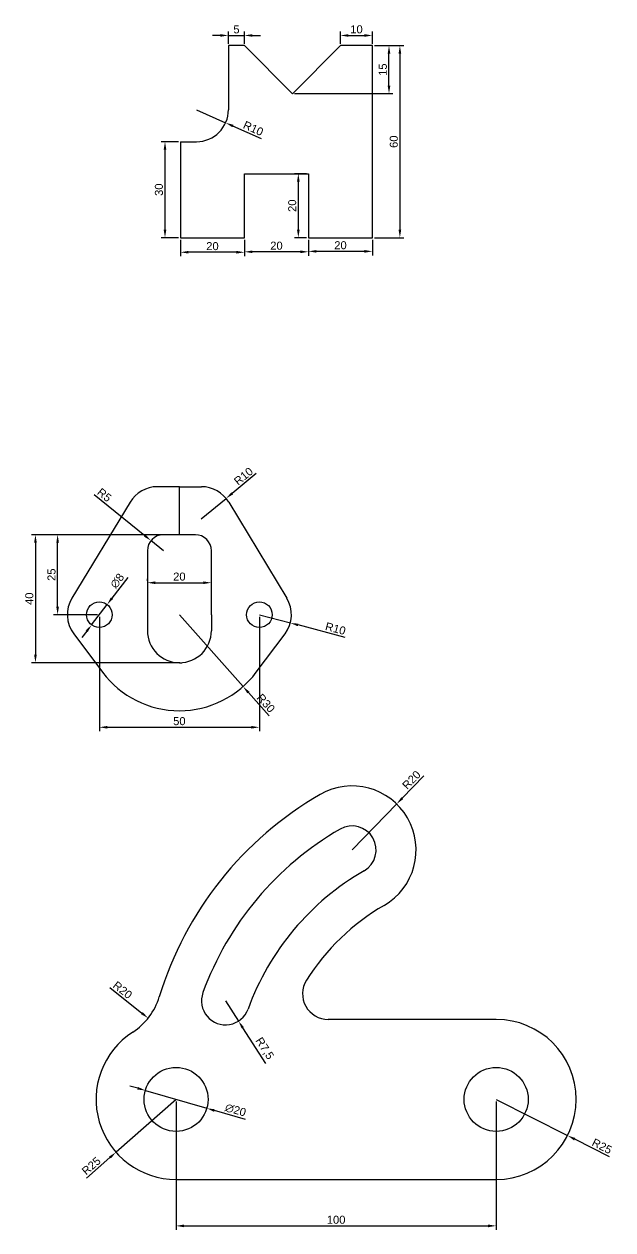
# Model space of a CAD drawing. Header units: millimetres. Extents: x 2742 to 3251, y 847 to 2358.
# Drawn here: x 3015.3 to 3199.2, y 1966.9 to 2343.6 of the extents above; entities that cross this region are included whole.
import ezdxf

# ---------------------------------------------------------------- set-up
doc = ezdxf.new("R2010")
doc.units = ezdxf.units.MM
doc.layers.add('ölçülendirme', color=2, linetype='Continuous', lineweight=15)
doc.styles.get("Standard").update_dxf_attribs({"font": 'arial.ttf'})
doc.dimstyles.new('ISO-25', dxfattribs={"dimtxt": 2.5, "dimasz": 2.5, "dimexe": 1.25, "dimexo": 0.625, "dimtad": 1, "dimtxsty": 'Standard', "dimcen": 2.5, "dimadec": 0, "dimazin": 0, "dimtfac": 1, "dimtmove": 0, "dimatfit": 3, "dimfxl": 1, "dimarcsym": 0})

# ---------------------------------------------------------------- blocks, each defined once
blk = doc.blocks.new('*D176')
at = {"layer": 'Defpoints', "color": 0, "transparency": 16777216}
for p in [(3084.14, 2340.07), (3079.14, 2336.88), (3084.14, 2336.88)]:
    blk.add_point(p, dxfattribs=at)
at = {"layer": 'ölçülendirme', "color": 0, "lineweight": -2, "transparency": 16777216}
for p, q in [((3076.64, 2340.07), (3074.14, 2340.07)), ((3079.14, 2337.5), (3079.14, 2341.32)), ((3079.14, 2340.07), (3084.14, 2340.07)), ((3084.14, 2337.5), (3084.14, 2341.32)), ((3086.64, 2340.07), (3089.14, 2340.07))]:
    blk.add_line(p, q, dxfattribs=at)
at = {"layer": 'ölçülendirme', "color": 0, "transparency": 16777216}
for points in [[(3076.64, 2340.48), (3076.64, 2339.65), (3079.14, 2340.07)], [(3086.64, 2340.48), (3086.64, 2339.65), (3084.14, 2340.07)]]:
    blk.add_solid(points, dxfattribs=at)
at = {"layer": 'ölçülendirme', "color": 0, "transparency": 16777216, "insert": (3081.64, 2341.96), "char_height": 2.5, "attachment_point": 5}
blk.add_mtext('5', dxfattribs=at)
blk = doc.blocks.new('*D177')
at = {"layer": 'Defpoints', "color": 0, "transparency": 16777216}
for p in [(3124.14, 2340.07), (3114.14, 2336.88), (3124.14, 2336.88)]:
    blk.add_point(p, dxfattribs=at)
at = {"layer": 'ölçülendirme', "color": 0, "lineweight": -2, "transparency": 16777216}
for p, q in [((3114.14, 2337.5), (3114.14, 2341.32)), ((3116.64, 2340.07), (3121.64, 2340.07)), ((3124.14, 2337.5), (3124.14, 2341.32))]:
    blk.add_line(p, q, dxfattribs=at)
at = {"layer": 'ölçülendirme', "color": 0, "transparency": 16777216}
for points in [[(3116.64, 2340.48), (3116.64, 2339.65), (3114.14, 2340.07)], [(3121.64, 2340.48), (3121.64, 2339.65), (3124.14, 2340.07)]]:
    blk.add_solid(points, dxfattribs=at)
at = {"layer": 'ölçülendirme', "color": 0, "transparency": 16777216, "insert": (3119.14, 2341.97), "char_height": 2.5, "attachment_point": 5}
blk.add_mtext('10', dxfattribs=at)
blk = doc.blocks.new('*D178')
at = {"layer": 'Defpoints', "color": 0, "transparency": 16777216}
for p in [(3124.14, 2336.88), (3129.3, 2336.88), (3099.14, 2321.88)]:
    blk.add_point(p, dxfattribs=at)
at = {"layer": 'ölçülendirme', "color": 0, "lineweight": -2, "transparency": 16777216}
for p, q in [((3124.77, 2336.88), (3130.55, 2336.88)), ((3129.3, 2324.38), (3129.3, 2334.38)), ((3099.77, 2321.88), (3130.55, 2321.88))]:
    blk.add_line(p, q, dxfattribs=at)
at = {"layer": 'ölçülendirme', "color": 0, "transparency": 16777216}
for points in [[(3128.88, 2334.38), (3129.71, 2334.38), (3129.3, 2336.88)], [(3128.88, 2324.38), (3129.71, 2324.38), (3129.3, 2321.88)]]:
    blk.add_solid(points, dxfattribs=at)
at = {"layer": 'ölçülendirme', "color": 0, "transparency": 16777216, "insert": (3127.39, 2329.38), "char_height": 2.5, "attachment_point": 5, "rotation": 90}
blk.add_mtext('15', dxfattribs=at)
blk = doc.blocks.new('*D179')
at = {"layer": 'Defpoints', "color": 0, "transparency": 16777216}
for p in [(3124.14, 2336.88), (3124.14, 2276.88), (3132.7, 2276.88)]:
    blk.add_point(p, dxfattribs=at)
at = {"layer": 'ölçülendirme', "color": 0, "lineweight": -2, "transparency": 16777216}
for p, q in [((3124.77, 2336.88), (3133.95, 2336.88)), ((3132.7, 2334.38), (3132.7, 2279.38)), ((3124.77, 2276.88), (3133.95, 2276.88))]:
    blk.add_line(p, q, dxfattribs=at)
at = {"layer": 'ölçülendirme', "color": 0, "transparency": 16777216}
for points in [[(3132.28, 2334.38), (3133.12, 2334.38), (3132.7, 2336.88)], [(3132.28, 2279.38), (3133.12, 2279.38), (3132.7, 2276.88)]]:
    blk.add_solid(points, dxfattribs=at)
at = {"layer": 'ölçülendirme', "color": 0, "transparency": 16777216, "insert": (3130.8, 2306.88), "char_height": 2.5, "attachment_point": 5, "rotation": 90}
blk.add_mtext('60', dxfattribs=at)
blk = doc.blocks.new('*D180')
at = {"layer": 'Defpoints', "color": 0, "transparency": 16777216}
for p in [(3104.14, 2276.88), (3124.14, 2276.88), (3104.14, 2272.61)]:
    blk.add_point(p, dxfattribs=at)
at = {"layer": 'ölçülendirme', "color": 0, "lineweight": -2, "transparency": 16777216}
for p, q in [((3104.14, 2276.25), (3104.14, 2271.36)), ((3124.14, 2276.25), (3124.14, 2271.36)), ((3121.64, 2272.61), (3106.64, 2272.61))]:
    blk.add_line(p, q, dxfattribs=at)
at = {"layer": 'ölçülendirme', "color": 0, "transparency": 16777216}
for points in [[(3106.64, 2273.02), (3106.64, 2272.19), (3104.14, 2272.61)], [(3121.64, 2273.02), (3121.64, 2272.19), (3124.14, 2272.61)]]:
    blk.add_solid(points, dxfattribs=at)
at = {"layer": 'ölçülendirme', "color": 0, "transparency": 16777216, "insert": (3114.14, 2274.51), "char_height": 2.5, "attachment_point": 5}
blk.add_mtext('20', dxfattribs=at)
blk = doc.blocks.new('*D181')
at = {"layer": 'Defpoints', "color": 0, "transparency": 16777216}
for p in [(3100.98, 2296.88), (3104.14, 2296.88), (3104.14, 2276.88)]:
    blk.add_point(p, dxfattribs=at)
at = {"layer": 'ölçülendirme', "color": 0, "lineweight": -2, "transparency": 16777216}
for p, q in [((3103.52, 2296.88), (3099.73, 2296.88)), ((3100.98, 2279.38), (3100.98, 2294.38)), ((3103.52, 2276.88), (3099.73, 2276.88))]:
    blk.add_line(p, q, dxfattribs=at)
at = {"layer": 'ölçülendirme', "color": 0, "transparency": 16777216}
for points in [[(3100.56, 2294.38), (3101.4, 2294.38), (3100.98, 2296.88)], [(3100.56, 2279.38), (3101.4, 2279.38), (3100.98, 2276.88)]]:
    blk.add_solid(points, dxfattribs=at)
at = {"layer": 'ölçülendirme', "color": 0, "transparency": 16777216, "insert": (3099.08, 2286.88), "char_height": 2.5, "attachment_point": 5, "rotation": 90}
blk.add_mtext('20', dxfattribs=at)
blk = doc.blocks.new('*D182')
at = {"layer": 'Defpoints', "color": 0, "transparency": 16777216}
for p in [(3084.14, 2276.88), (3104.14, 2276.88), (3084.14, 2272.47)]:
    blk.add_point(p, dxfattribs=at)
at = {"layer": 'ölçülendirme', "color": 0, "lineweight": -2, "transparency": 16777216}
for p, q in [((3084.14, 2276.25), (3084.14, 2271.22)), ((3104.14, 2276.25), (3104.14, 2271.22)), ((3101.64, 2272.47), (3086.64, 2272.47))]:
    blk.add_line(p, q, dxfattribs=at)
at = {"layer": 'ölçülendirme', "color": 0, "transparency": 16777216}
for points in [[(3086.64, 2272.89), (3086.64, 2272.05), (3084.14, 2272.47)], [(3101.64, 2272.89), (3101.64, 2272.05), (3104.14, 2272.47)]]:
    blk.add_solid(points, dxfattribs=at)
at = {"layer": 'ölçülendirme', "color": 0, "transparency": 16777216, "insert": (3094.14, 2274.37), "char_height": 2.5, "attachment_point": 5}
blk.add_mtext('20', dxfattribs=at)
blk = doc.blocks.new('*D183')
at = {"layer": 'Defpoints', "color": 0, "transparency": 16777216}
for p in [(3064.14, 2276.88), (3084.14, 2276.88), (3064.14, 2272.33)]:
    blk.add_point(p, dxfattribs=at)
at = {"layer": 'ölçülendirme', "color": 0, "lineweight": -2, "transparency": 16777216}
for p, q in [((3064.14, 2276.25), (3064.14, 2271.08)), ((3084.14, 2276.25), (3084.14, 2271.08)), ((3081.64, 2272.33), (3066.64, 2272.33))]:
    blk.add_line(p, q, dxfattribs=at)
at = {"layer": 'ölçülendirme', "color": 0, "transparency": 16777216}
for points in [[(3066.64, 2272.75), (3066.64, 2271.92), (3064.14, 2272.33)], [(3081.64, 2272.75), (3081.64, 2271.92), (3084.14, 2272.33)]]:
    blk.add_solid(points, dxfattribs=at)
at = {"layer": 'ölçülendirme', "color": 0, "transparency": 16777216, "insert": (3074.14, 2274.23), "char_height": 2.5, "attachment_point": 5}
blk.add_mtext('20', dxfattribs=at)
blk = doc.blocks.new('*D184')
at = {"layer": 'Defpoints', "color": 0, "transparency": 16777216}
for p in [(3059.32, 2306.88), (3064.14, 2306.88), (3064.14, 2276.88)]:
    blk.add_point(p, dxfattribs=at)
at = {"layer": 'ölçülendirme', "color": 0, "lineweight": -2, "transparency": 16777216}
for p, q in [((3063.52, 2306.88), (3058.07, 2306.88)), ((3059.32, 2279.38), (3059.32, 2304.38)), ((3063.52, 2276.88), (3058.07, 2276.88))]:
    blk.add_line(p, q, dxfattribs=at)
at = {"layer": 'ölçülendirme', "color": 0, "transparency": 16777216}
for points in [[(3058.91, 2304.38), (3059.74, 2304.38), (3059.32, 2306.88)], [(3058.91, 2279.38), (3059.74, 2279.38), (3059.32, 2276.88)]]:
    blk.add_solid(points, dxfattribs=at)
at = {"layer": 'ölçülendirme', "color": 0, "transparency": 16777216, "insert": (3057.42, 2291.88), "char_height": 2.5, "attachment_point": 5, "rotation": 90}
blk.add_mtext('30', dxfattribs=at)
blk = doc.blocks.new('*D185')
at = {"layer": 'Defpoints', "color": 0, "transparency": 16777216}
for p in [(3069.14, 2316.88), (3078.27, 2312.79)]:
    blk.add_point(p, dxfattribs=at)
at = {"layer": 'ölçülendirme', "color": 0, "lineweight": -2, "transparency": 16777216}
for p, q in [((3069.14, 2316.88), (3078.27, 2312.79)), ((3089.42, 2307.8), (3080.55, 2311.77))]:
    blk.add_line(p, q, dxfattribs=at)
at = {"layer": 'ölçülendirme', "color": 0, "transparency": 16777216}
blk.add_solid([(3080.72, 2312.15), (3080.38, 2311.39), (3078.27, 2312.79)], dxfattribs=at)
at = {"layer": 'ölçülendirme', "color": 0, "transparency": 16777216, "insert": (3086.9, 2311.01), "char_height": 2.5, "attachment_point": 5, "rotation": 335.8788}
blk.add_mtext('R10', dxfattribs=at)
blk = doc.blocks.new('*D186')
at = {"layer": 'Defpoints', "color": 0, "transparency": 16777216}
for p in [(3088.81, 2159.09), (3098.48, 2156.52)]:
    blk.add_point(p, dxfattribs=at)
at = {"layer": 'ölçülendirme', "color": 0, "lineweight": -2, "transparency": 16777216}
for p, q in [((3088.81, 2159.09), (3098.48, 2156.52)), ((3115.58, 2151.98), (3100.89, 2155.88))]:
    blk.add_line(p, q, dxfattribs=at)
at = {"layer": 'ölçülendirme', "color": 0, "transparency": 16777216}
blk.add_solid([(3101, 2156.28), (3100.79, 2155.48), (3098.48, 2156.52)], dxfattribs=at)
at = {"layer": 'ölçülendirme', "color": 0, "transparency": 16777216, "insert": (3112.58, 2154.74), "char_height": 2.5, "attachment_point": 5, "rotation": 345.1293}
blk.add_mtext('R10', dxfattribs=at)
blk = doc.blocks.new('*D187')
at = {"layer": 'Defpoints', "color": 0, "transparency": 16777216}
for p in [(3054.93, 2182.24), (3058.81, 2179.09)]:
    blk.add_point(p, dxfattribs=at)
at = {"layer": 'ölçülendirme', "color": 0, "lineweight": -2, "transparency": 16777216}
for p, q in [((3037.14, 2196.69), (3052.99, 2183.82)), ((3058.81, 2179.09), (3054.93, 2182.24))]:
    blk.add_line(p, q, dxfattribs=at)
at = {"layer": 'ölçülendirme', "color": 0, "transparency": 16777216}
blk.add_solid([(3053.25, 2184.14), (3052.73, 2183.49), (3054.93, 2182.24)], dxfattribs=at)
at = {"layer": 'ölçülendirme', "color": 0, "transparency": 16777216, "insert": (3040.39, 2196.49), "char_height": 2.5, "attachment_point": 5, "rotation": 320.9126}
blk.add_mtext('R5', dxfattribs=at)
blk = doc.blocks.new('*D188')
at = {"layer": 'Defpoints', "color": 0, "transparency": 16777216}
for p in [(3078.4, 2195.43), (3070.67, 2189.09)]:
    blk.add_point(p, dxfattribs=at)
at = {"layer": 'ölçülendirme', "color": 0, "lineweight": -2, "transparency": 16777216}
for p, q in [((3087.85, 2203.18), (3080.34, 2197.01)), ((3070.67, 2189.09), (3078.4, 2195.43))]:
    blk.add_line(p, q, dxfattribs=at)
at = {"layer": 'ölçülendirme', "color": 0, "transparency": 16777216}
blk.add_solid([(3080.07, 2197.34), (3080.6, 2196.69), (3078.4, 2195.43)], dxfattribs=at)
at = {"layer": 'ölçülendirme', "color": 0, "transparency": 16777216, "insert": (3083.85, 2202.36), "char_height": 2.5, "attachment_point": 5, "rotation": 39.3544}
blk.add_mtext('R10', dxfattribs=at)
blk = doc.blocks.new('*D189')
at = {"layer": 'Defpoints', "color": 0, "transparency": 16777216}
for p in [(3041.24, 2162.27), (3036.39, 2155.91)]:
    blk.add_point(p, dxfattribs=at)
at = {"layer": 'ölçülendirme', "color": 0, "lineweight": -2, "transparency": 16777216}
for p, q in [((3047.68, 2170.71), (3042.75, 2164.26)), ((3036.39, 2155.91), (3041.24, 2162.27)), ((3034.87, 2153.92), (3033.35, 2151.93))]:
    blk.add_line(p, q, dxfattribs=at)
at = {"layer": 'ölçülendirme', "color": 0, "transparency": 16777216}
for points in [[(3042.42, 2164.51), (3043.09, 2164), (3041.24, 2162.27)], [(3034.54, 2154.17), (3035.2, 2153.67), (3036.39, 2155.91)]]:
    blk.add_solid(points, dxfattribs=at)
at = {"layer": 'ölçülendirme', "color": 0, "transparency": 16777216, "insert": (3044.41, 2169.67), "char_height": 2.5, "attachment_point": 5, "rotation": 52.6577}
blk.add_mtext('∅8', dxfattribs=at)
blk = doc.blocks.new('*D190')
at = {"layer": 'Defpoints', "color": 0, "transparency": 16777216}
for p in [(3063.81, 2159.09), (3083.71, 2136.64)]:
    blk.add_point(p, dxfattribs=at)
at = {"layer": 'ölçülendirme', "color": 0, "lineweight": -2, "transparency": 16777216}
for p, q in [((3063.81, 2159.09), (3083.71, 2136.64)), ((3091.82, 2127.5), (3085.37, 2134.77))]:
    blk.add_line(p, q, dxfattribs=at)
at = {"layer": 'ölçülendirme', "color": 0, "transparency": 16777216}
blk.add_solid([(3085.68, 2135.05), (3085.06, 2134.49), (3083.71, 2136.64)], dxfattribs=at)
at = {"layer": 'ölçülendirme', "color": 0, "transparency": 16777216, "insert": (3090.85, 2131.46), "char_height": 2.5, "attachment_point": 5, "rotation": 311.558}
blk.add_mtext('R30', dxfattribs=at)
blk = doc.blocks.new('*D191')
at = {"layer": 'Defpoints', "color": 0, "transparency": 16777216}
for p in [(3053.81, 2169.09), (3073.81, 2169.09), (3073.81, 2169.09)]:
    blk.add_point(p, dxfattribs=at)
at = {"layer": 'ölçülendirme', "color": 0, "lineweight": -2, "transparency": 16777216}
for p, q in [((3053.81, 2169.71), (3053.81, 2170.34)), ((3073.81, 2169.71), (3073.81, 2170.34)), ((3056.31, 2169.09), (3071.31, 2169.09))]:
    blk.add_line(p, q, dxfattribs=at)
at = {"layer": 'ölçülendirme', "color": 0, "transparency": 16777216}
for points in [[(3056.31, 2169.5), (3056.31, 2168.67), (3053.81, 2169.09)], [(3071.31, 2169.5), (3071.31, 2168.67), (3073.81, 2169.09)]]:
    blk.add_solid(points, dxfattribs=at)
at = {"layer": 'ölçülendirme', "color": 0, "transparency": 16777216, "insert": (3063.81, 2170.99), "char_height": 2.5, "attachment_point": 5}
blk.add_mtext('20', dxfattribs=at)
blk = doc.blocks.new('*D192')
at = {"layer": 'Defpoints', "color": 0, "transparency": 16777216}
for p in [(3025.77, 2184.09), (3063.81, 2184.09), (3038.81, 2159.09)]:
    blk.add_point(p, dxfattribs=at)
at = {"layer": 'ölçülendirme', "color": 0, "lineweight": -2, "transparency": 16777216}
for p, q in [((3063.19, 2184.09), (3024.52, 2184.09)), ((3025.77, 2161.59), (3025.77, 2181.59)), ((3038.19, 2159.09), (3024.52, 2159.09))]:
    blk.add_line(p, q, dxfattribs=at)
at = {"layer": 'ölçülendirme', "color": 0, "transparency": 16777216}
for points in [[(3025.36, 2181.59), (3026.19, 2181.59), (3025.77, 2184.09)], [(3025.36, 2161.59), (3026.19, 2161.59), (3025.77, 2159.09)]]:
    blk.add_solid(points, dxfattribs=at)
at = {"layer": 'ölçülendirme', "color": 0, "transparency": 16777216, "insert": (3023.87, 2171.59), "char_height": 2.5, "attachment_point": 5, "rotation": 90}
blk.add_mtext('25', dxfattribs=at)
blk = doc.blocks.new('*D193')
at = {"layer": 'Defpoints', "color": 0, "transparency": 16777216}
for p in [(3063.81, 2184.09), (3018.84, 2144.09), (3064.63, 2144.09)]:
    blk.add_point(p, dxfattribs=at)
at = {"layer": 'ölçülendirme', "color": 0, "lineweight": -2, "transparency": 16777216}
for p, q in [((3063.19, 2184.09), (3017.59, 2184.09)), ((3018.84, 2181.59), (3018.84, 2146.59)), ((3064, 2144.09), (3017.59, 2144.09))]:
    blk.add_line(p, q, dxfattribs=at)
at = {"layer": 'ölçülendirme', "color": 0, "transparency": 16777216}
for points in [[(3018.43, 2181.59), (3019.26, 2181.59), (3018.84, 2184.09)], [(3018.43, 2146.59), (3019.26, 2146.59), (3018.84, 2144.09)]]:
    blk.add_solid(points, dxfattribs=at)
at = {"layer": 'ölçülendirme', "color": 0, "transparency": 16777216, "insert": (3016.94, 2164.09), "char_height": 2.5, "attachment_point": 5, "rotation": 90}
blk.add_mtext('40', dxfattribs=at)
blk = doc.blocks.new('*D194')
at = {"layer": 'Defpoints', "color": 0, "transparency": 16777216}
for p in [(3038.81, 2159.09), (3088.81, 2159.09), (3088.81, 2123.92)]:
    blk.add_point(p, dxfattribs=at)
at = {"layer": 'ölçülendirme', "color": 0, "lineweight": -2, "transparency": 16777216}
for p, q in [((3038.81, 2158.46), (3038.81, 2122.67)), ((3088.81, 2158.46), (3088.81, 2122.67)), ((3041.31, 2123.92), (3086.31, 2123.92))]:
    blk.add_line(p, q, dxfattribs=at)
at = {"layer": 'ölçülendirme', "color": 0, "transparency": 16777216}
for points in [[(3041.31, 2124.33), (3041.31, 2123.5), (3038.81, 2123.92)], [(3086.31, 2124.33), (3086.31, 2123.5), (3088.81, 2123.92)]]:
    blk.add_solid(points, dxfattribs=at)
at = {"layer": 'ölçülendirme', "color": 0, "transparency": 16777216, "insert": (3063.81, 2125.82), "char_height": 2.5, "attachment_point": 5}
blk.add_mtext('50', dxfattribs=at)
blk = doc.blocks.new('*D195')
at = {"layer": 'Defpoints', "color": 0, "transparency": 16777216}
for p in [(3162.78, 2007.66), (3185.09, 1996.36)]:
    blk.add_point(p, dxfattribs=at)
at = {"layer": 'ölçülendirme', "color": 0, "lineweight": -2, "transparency": 16777216}
for p, q in [((3162.78, 2007.66), (3185.09, 1996.36)), ((3198.23, 1989.71), (3187.32, 1995.24))]:
    blk.add_line(p, q, dxfattribs=at)
at = {"layer": 'ölçülendirme', "color": 0, "transparency": 16777216}
blk.add_solid([(3187.5, 1995.61), (3187.13, 1994.86), (3185.09, 1996.36)], dxfattribs=at)
at = {"layer": 'ölçülendirme', "color": 0, "transparency": 16777216, "insert": (3195.85, 1993.04), "char_height": 2.5, "attachment_point": 5, "rotation": 333.144}
blk.add_mtext('R25', dxfattribs=at)
blk = doc.blocks.new('*D196')
at = {"layer": 'Defpoints', "color": 0, "transparency": 16777216}
for p in [(3062.78, 2007.66), (3044.01, 1991.15)]:
    blk.add_point(p, dxfattribs=at)
at = {"layer": 'ölçülendirme', "color": 0, "lineweight": -2, "transparency": 16777216}
for p, q in [((3062.78, 2007.66), (3044.01, 1991.15)), ((3034.82, 1983.06), (3042.13, 1989.5))]:
    blk.add_line(p, q, dxfattribs=at)
at = {"layer": 'ölçülendirme', "color": 0, "transparency": 16777216}
blk.add_solid([(3041.86, 1989.81), (3042.41, 1989.19), (3044.01, 1991.15)], dxfattribs=at)
at = {"layer": 'ölçülendirme', "color": 0, "transparency": 16777216, "insert": (3036.28, 1986.88), "char_height": 2.5, "attachment_point": 5, "rotation": 41.3288}
blk.add_mtext('R25', dxfattribs=at)
blk = doc.blocks.new('*D197')
at = {"layer": 'Defpoints', "color": 0, "transparency": 16777216}
for p in [(3053.18, 2010.45), (3072.39, 2004.87)]:
    blk.add_point(p, dxfattribs=at)
at = {"layer": 'ölçülendirme', "color": 0, "lineweight": -2, "transparency": 16777216}
for p, q in [((3050.78, 2011.14), (3048.38, 2011.84)), ((3053.18, 2010.45), (3072.39, 2004.87)), ((3084.43, 2001.38), (3074.79, 2004.17))]:
    blk.add_line(p, q, dxfattribs=at)
at = {"layer": 'ölçülendirme', "color": 0, "transparency": 16777216}
for points in [[(3050.89, 2011.54), (3050.66, 2010.74), (3053.18, 2010.45)], [(3074.9, 2004.58), (3074.67, 2003.77), (3072.39, 2004.87)]]:
    blk.add_solid(points, dxfattribs=at)
at = {"layer": 'ölçülendirme', "color": 0, "transparency": 16777216, "insert": (3081.36, 2004.32), "char_height": 2.5, "attachment_point": 5, "rotation": 343.8191}
blk.add_mtext('∅20', dxfattribs=at)
blk = doc.blocks.new('*D198')
at = {"layer": 'Defpoints', "color": 0, "transparency": 16777216}
for p in [(3038.41, 2045.49), (3054.06, 2033.04)]:
    blk.add_point(p, dxfattribs=at)
at = {"layer": 'ölçülendirme', "color": 0, "lineweight": -2, "transparency": 16777216}
blk.add_line((3042.06, 2042.58), (3052.11, 2034.6), dxfattribs=at)
at = {"layer": 'ölçülendirme', "color": 0, "transparency": 16777216}
blk.add_solid([(3052.37, 2034.92), (3051.85, 2034.27), (3054.06, 2033.04)], dxfattribs=at)
at = {"layer": 'ölçülendirme', "color": 0, "transparency": 16777216, "insert": (3046.07, 2041.82), "char_height": 2.5, "attachment_point": 5, "rotation": 321.5231}
blk.add_mtext('R20', dxfattribs=at)
blk = doc.blocks.new('*D199')
at = {"layer": 'Defpoints', "color": 0, "transparency": 16777216}
for p in [(3131.7, 2099.97), (3117.78, 2085.6)]:
    blk.add_point(p, dxfattribs=at)
at = {"layer": 'ölçülendirme', "color": 0, "lineweight": -2, "transparency": 16777216}
for p, q in [((3140.2, 2108.74), (3133.44, 2101.76)), ((3117.78, 2085.6), (3131.7, 2099.97))]:
    blk.add_line(p, q, dxfattribs=at)
at = {"layer": 'ölçülendirme', "color": 0, "transparency": 16777216}
blk.add_solid([(3133.14, 2102.05), (3133.74, 2101.47), (3131.7, 2099.97)], dxfattribs=at)
at = {"layer": 'ölçülendirme', "color": 0, "transparency": 16777216, "insert": (3136.32, 2107.47), "char_height": 2.5, "attachment_point": 5, "rotation": 45.9113}
blk.add_mtext('R20', dxfattribs=at)
blk = doc.blocks.new('*D145')
at = {"layer": 'Defpoints', "color": 0, "transparency": 16777216}
for p in [(3062.78, 2007.66), (3162.78, 2007.66), (3162.78, 1968.14)]:
    blk.add_point(p, dxfattribs=at)
at = {"layer": 'ölçülendirme', "color": 0, "lineweight": -2, "transparency": 16777216}
for p, q in [((3062.78, 2007.03), (3062.78, 1966.89)), ((3162.78, 2007.03), (3162.78, 1966.89)), ((3065.28, 1968.14), (3160.28, 1968.14))]:
    blk.add_line(p, q, dxfattribs=at)
at = {"layer": 'ölçülendirme', "color": 0, "transparency": 16777216}
for points in [[(3065.28, 1968.56), (3065.28, 1967.72), (3062.78, 1968.14)], [(3160.28, 1968.56), (3160.28, 1967.72), (3162.78, 1968.14)]]:
    blk.add_solid(points, dxfattribs=at)
at = {"layer": 'ölçülendirme', "color": 0, "transparency": 16777216, "insert": (3112.78, 1970.04), "char_height": 2.5, "attachment_point": 5}
blk.add_mtext('100', dxfattribs=at)
blk = doc.blocks.new('*D239')
at = {"layer": 'Defpoints', "color": 0, "transparency": 16777216}
for p in [(3078.21, 2038.44), (3082.27, 2032.13)]:
    blk.add_point(p, dxfattribs=at)
at = {"layer": 'ölçülendirme', "color": 0, "lineweight": -2, "transparency": 16777216}
for p, q in [((3078.21, 2038.44), (3082.27, 2032.13)), ((3090.77, 2018.91), (3083.62, 2030.03))]:
    blk.add_line(p, q, dxfattribs=at)
at = {"layer": 'ölçülendirme', "color": 0, "transparency": 16777216}
blk.add_solid([(3083.97, 2030.26), (3083.27, 2029.8), (3082.27, 2032.13)], dxfattribs=at)
at = {"layer": 'ölçülendirme', "color": 0, "transparency": 16777216, "insert": (3090.34, 2023.51), "char_height": 2.5, "attachment_point": 5, "rotation": 302.7487}
blk.add_mtext('R7,5', dxfattribs=at)

msp = doc.modelspace()

# ---------------------------------------------------------------- linework, layer by layer
for p, q in [((3084.141, 2336.876), (3079.141, 2336.876)), ((3079.141, 2336.876), (3079.141, 2316.876)), ((3084.141, 2336.876), (3099.141, 2321.876)), ((3114.141, 2336.876), (3099.141, 2321.876)), ((3124.141, 2336.876), (3114.141, 2336.876)), ((3124.141, 2276.876), (3124.141, 2336.876)), ((3064.141, 2306.876), (3064.141, 2276.876)), ((3064.141, 2306.876), (3069.141, 2306.876)), ((3084.141, 2276.876), (3084.141, 2296.876)), ((3084.141, 2296.876), (3104.141, 2296.876)), ((3104.141, 2296.876), (3104.141, 2276.876)), ((3064.141, 2276.876), (3084.141, 2276.876)), ((3104.141, 2276.876), (3124.141, 2276.876)), ((3063.811, 2199.088), (3056.951, 2199.088)), ((3063.811, 2184.088), (3063.811, 2199.088)), ((3063.811, 2199.088), (3070.672, 2199.088)), ((3048.393, 2194.262), (3030.254, 2164.262)), ((3079.229, 2194.262), (3097.369, 2164.262)), ((3068.811, 2184.088), (3058.811, 2184.088)), ((3053.811, 2179.088), (3053.811, 2159.088)), ((3073.811, 2159.088), (3073.811, 2179.088)), ((3053.811, 2159.088), (3053.811, 2154.088)), ((3073.811, 2159.088), (3073.811, 2154.088)), ((3030.811, 2153.088), (3039.811, 2141.088)), ((3087.811, 2141.088), (3096.811, 2153.088)), ((3063.811, 2144.088), (3064.626, 2144.088)), ((3162.782, 2032.658), (3110.294, 2032.658)), ((3062.782, 1982.658), (3162.782, 1982.658))]:
    msp.add_line(p, q)
for centre, radius in [((3038.811, 2159.088), 4), ((3088.811, 2159.088), 4), ((3062.782, 2007.658), 10), ((3162.782, 2007.658), 10)]:
    msp.add_circle(centre, radius)
for centre, radius, start, end in [((3069.141, 2316.876), 10, 270, 0), ((3056.951, 2189.088), 10, 90, 148.84087), ((3070.672, 2189.088), 10, 31.15913, 90), ((3058.811, 2179.088), 5, 90, 180), ((3068.811, 2179.088), 5, 0, 90), ((3038.811, 2159.088), 10, 148.84087, 216.8699), ((3088.811, 2159.088), 10, 323.1301, 31.15913), ((3063.811, 2154.088), 10, 180, 0), ((3063.811, 2159.088), 30, 216.8699, 323.1301), ((3162.782, 2007.658), 110, 120, 163.08369), ((3117.782, 2085.601), 20, 300, 120), ((3162.782, 2007.658), 97.5, 120, 160), ((3117.782, 2085.601), 7.5, 300, 120), ((3162.782, 2007.658), 82.5, 120, 160), ((3162.782, 2007.658), 70, 120, 147.84185), ((3110.294, 2040.658), 8, 147.84185, 270), ((3038.407, 2045.485), 20, 302.79717, 343.08369), ((3078.21, 2038.44), 7.5, 160, 340), ((3162.782, 2007.658), 25, 270, 90), ((3062.782, 2007.658), 25, 122.79717, 270)]:
    msp.add_arc(centre, radius, start, end)

# ---------------------------------------------------------------- dimensions: what is measured, and where the dimension line sits
at = {"layer": 'ölçülendirme'}
for base, p1, p2, picture, middle in [((3084.141, 2340.067), (3079.141, 2336.876), (3084.141, 2336.876), '*D176', (3081.641, 2341.964)), ((3124.141, 2340.067), (3114.141, 2336.876), (3124.141, 2336.876), '*D177', (3119.141, 2341.969)), ((3064.141, 2272.333), (3084.141, 2276.876), (3064.141, 2276.876), '*D183', (3074.141, 2274.235)), ((3084.141, 2272.469), (3104.141, 2276.876), (3084.141, 2276.876), '*D182', (3094.141, 2274.371)), ((3104.141, 2272.605), (3124.141, 2276.876), (3104.141, 2276.876), '*D180', (3114.141, 2274.507)), ((3073.811, 2169.088), (3053.811, 2169.088), (3073.811, 2169.088), '*D191', (3063.811, 2170.99)), ((3088.811, 2123.915), (3038.811, 2159.088), (3088.811, 2159.088), '*D194', (3063.811, 2125.817)), ((3162.782, 1968.14), (3062.782, 2007.658), (3162.782, 2007.658), '*D145', (3112.782, 1970.041))]:
    dim = msp.add_linear_dim(base=base, p1=p1, p2=p2, dimstyle='ISO-25', dxfattribs=at)
    dim.commit()
    dim.dimension.update_dxf_attribs({"geometry": picture, "text_midpoint": middle})
for base, p1, p2, picture, middle in [((3129.295, 2336.876), (3099.141, 2321.876), (3124.141, 2336.876), '*D178', (3127.394, 2329.376)), ((3132.698, 2276.876), (3124.141, 2336.876), (3124.141, 2276.876), '*D179', (3130.797, 2306.876)), ((3059.325, 2306.876), (3064.141, 2276.876), (3064.141, 2306.876), '*D184', (3057.423, 2291.876)), ((3100.98, 2296.876), (3104.141, 2276.876), (3104.141, 2296.876), '*D181', (3099.079, 2286.876)), ((3018.845, 2144.088), (3063.811, 2184.088), (3064.626, 2144.088), '*D193', (3016.943, 2164.088)), ((3025.774, 2184.088), (3038.811, 2159.088), (3063.811, 2184.088), '*D192', (3023.872, 2171.588))]:
    dim = msp.add_linear_dim(base=base, p1=p1, p2=p2, angle=90, dimstyle='ISO-25', dxfattribs=at)
    dim.commit()
    dim.dimension.update_dxf_attribs({"geometry": picture, "text_midpoint": middle})
for center, mpoint, picture, middle in [((3069.141, 2316.876), (3078.267, 2312.789), '*D185', (3086.9, 2311.007)), ((3070.672, 2189.088), (3078.404, 2195.429), '*D188', (3083.854, 2202.358)), ((3063.811, 2159.088), (3083.713, 2136.64), '*D190', (3090.846, 2131.461)), ((3117.782, 2085.601), (3131.697, 2099.966), '*D199', (3136.32, 2107.471)), ((3062.782, 2007.658), (3044.009, 1991.149), '*D196', (3036.279, 1986.883))]:
    dim = msp.add_radius_dim(center=center, mpoint=mpoint, dimstyle='ISO-25', dxfattribs=at)
    dim.commit()
    dim.dimension.update_dxf_attribs({"geometry": picture, "text_midpoint": middle})
for center, mpoint, picture, middle in [((3058.811, 2179.088), (3054.93, 2182.241), '*D187', (3039.198, 2195.02)), ((3088.811, 2159.088), (3098.476, 2156.522), '*D186', (3112.097, 2152.905)), ((3038.407, 2045.485), (3054.064, 2033.041), '*D198', (3044.889, 2040.333)), ((3078.21, 2038.44), (3082.267, 2032.132), '*D239', (3088.551, 2022.362)), ((3162.782, 2007.658), (3185.085, 1996.365), '*D195', (3194.995, 1991.347))]:
    dim = msp.add_radius_dim(center=center, mpoint=mpoint, dimstyle='ISO-25', dxfattribs=at)
    dim.commit()
    dim.dimension.update_dxf_attribs({"geometry": picture, "text_midpoint": middle, "dimtype": 164})
for p1, p2, picture, middle in [((3036.385, 2155.908), (3041.238, 2162.268), '*D189', (3044.406, 2169.671)), ((3053.178, 2010.445), (3072.386, 2004.872), '*D197', (3081.359, 2004.321))]:
    dim = msp.add_diameter_dim_2p(p1=p1, p2=p2, dimstyle='ISO-25', dxfattribs=at)
    dim.commit()
    dim.dimension.update_dxf_attribs({"geometry": picture, "text_midpoint": middle})

doc.saveas('drawing.dxf')
